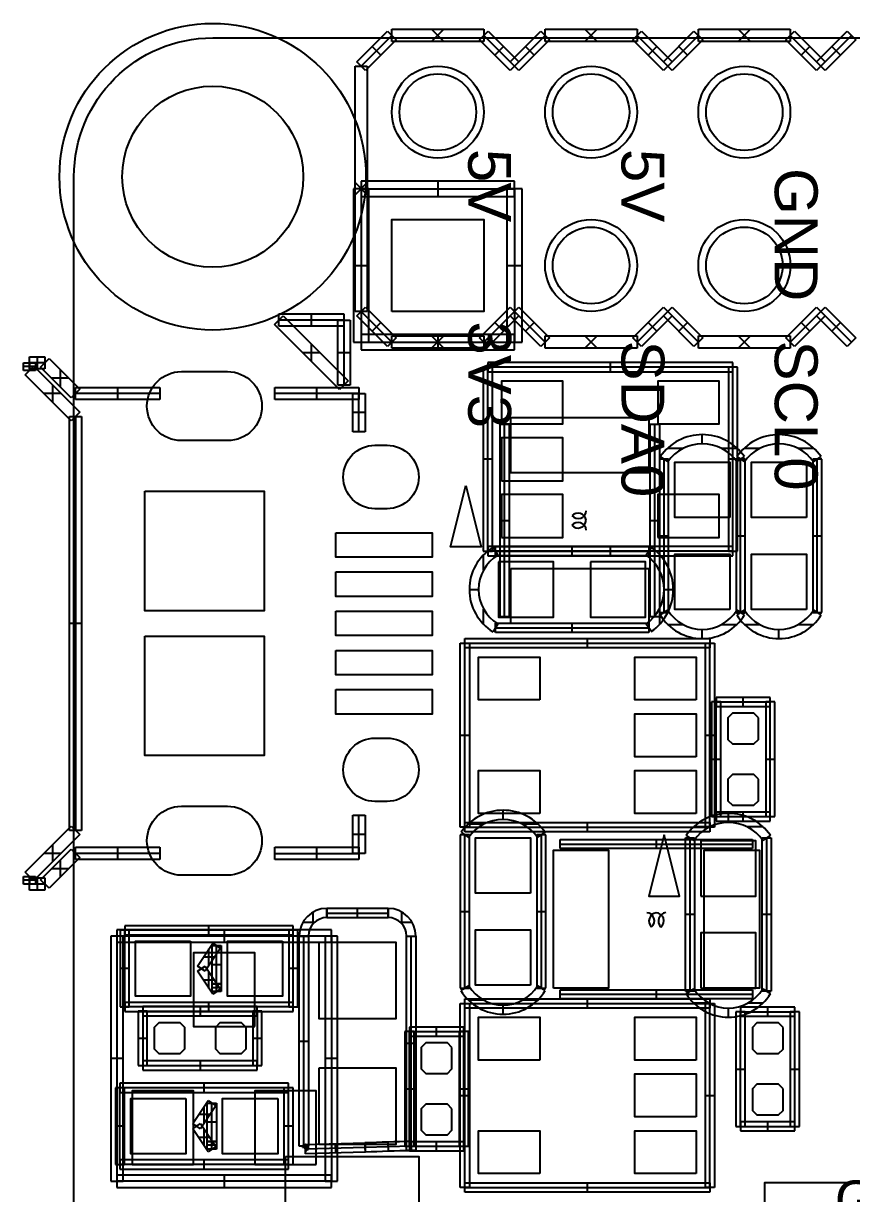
# Model space of a CAD drawing. Header units: millimetres. Extents: x -2.4 to 42.3, y -2.6 to 40.2.
# Drawn here: x -0.84 to 12.89, y 20.85 to 40.24 of the extents above; entities that cross this region are included whole.
import ezdxf

# ---------------------------------------------------------------- set-up
doc = ezdxf.new("R2010")
doc.units = ezdxf.units.MM
doc.header["$MEASUREMENT"] = 0
for name, color, linetype in [('BOT', 3, 'Continuous'), ('SILK-BOT', 6, 'Continuous'), ('SILK-TOP', 7, 'Continuous'), ('TOP', 255, 'Continuous')]:
    doc.layers.add(name, color=color, linetype=linetype)

msp = doc.modelspace()

# ---------------------------------------------------------------- linework, layer by layer
at = {"layer": 'BOT'}
for points in [[(5.268, 35.468), (5.268, 36.992), (6.792, 36.992), (6.792, 35.468), (5.268, 35.468)], [(7.087, 33.604), (8.103, 33.604), (8.103, 34.315), (7.087, 34.315), (7.087, 33.604)], [(9.677, 33.604), (10.693, 33.604), (10.693, 34.315), (9.677, 34.315), (9.677, 33.604)], [(7.087, 32.664), (8.103, 32.664), (8.103, 33.376), (7.087, 33.376), (7.087, 32.664)], [(7.087, 31.725), (8.103, 31.725), (8.103, 32.436), (7.087, 32.436), (7.087, 31.725)], [(9.677, 31.725), (10.693, 31.725), (10.693, 32.436), (9.677, 32.436), (9.677, 31.725)], [(7.036, 31.318), (7.036, 30.404), (7.95, 30.404), (7.95, 31.318), (7.036, 31.318)], [(8.56, 31.318), (8.56, 30.404), (9.474, 30.404), (9.474, 31.318), (8.56, 31.318)], [(10.389, 25.781), (11.303, 25.781), (11.303, 26.695), (10.389, 26.695), (10.389, 25.781)], [(10.389, 24.257), (11.303, 24.257), (11.303, 25.171), (10.389, 25.171), (10.389, 24.257)], [(2.997, 23.622), (2.997, 24.841), (1.981, 24.841), (1.981, 23.622), (2.997, 23.622)], [(1.981, 21.336), (1.981, 22.555), (0.965, 22.555), (0.965, 21.336), (1.981, 21.336)], [(4.013, 21.336), (4.013, 22.555), (2.997, 22.555), (2.997, 21.336), (4.013, 21.336)]]:
    msp.add_lwpolyline(points, dxfattribs=at)
for points in [[(2.544, 33.328), (1.782, 33.328, -1), (1.782, 34.471), (2.544, 34.471, -1), (2.544, 33.328)], [(5.189, 32.2), (4.989, 32.2, -1), (4.989, 33.25), (5.189, 33.25, -1), (5.189, 32.2)], [(5.189, 27.35), (4.989, 27.35, -1), (4.989, 28.4), (5.189, 28.4, -1), (5.189, 27.35)], [(2.544, 26.128), (1.782, 26.128, -1), (1.782, 27.271), (2.544, 27.271, -1), (2.544, 26.128)]]:
    msp.add_lwpolyline(points, format="xyb", dxfattribs=at)
for centre, radius in [((2.3, 37.7), 2.54), ((6.03, 38.77), 0.762), ((8.57, 38.77), 0.762), ((11.11, 38.77), 0.762), ((2.3, 37.7), 1.5), ((8.57, 36.23), 0.762), ((11.11, 36.23), 0.762)]:
    msp.add_circle(centre, radius, dxfattribs=at)
at = {"layer": 'SILK-BOT'}
for p, q in [((6.782, 34.544), (6.782, 31.496)), ((6.934, 34.544), (6.782, 34.544)), ((10.922, 34.62), (6.858, 34.62)), ((6.858, 34.62), (6.858, 34.468)), ((10.922, 34.544), (6.858, 34.544)), ((6.858, 31.496), (6.858, 34.544)), ((6.934, 31.496), (6.934, 34.544)), ((8.89, 34.468), (8.89, 34.62)), ((10.846, 34.544), (10.846, 31.496)), ((10.998, 34.544), (10.846, 34.544)), ((10.922, 34.468), (10.922, 34.62)), ((10.922, 31.496), (10.922, 34.544)), ((10.998, 31.496), (10.998, 34.544)), ((6.858, 34.468), (10.922, 34.468)), ((6.934, 33.02), (6.782, 33.02)), ((10.998, 33.02), (10.846, 33.02)), ((6.782, 31.496), (6.934, 31.496)), ((6.789, 31.184), (6.789, 31.437)), ((6.858, 31.572), (6.858, 31.42)), ((10.922, 31.572), (6.858, 31.572)), ((10.922, 31.496), (6.858, 31.496)), ((6.858, 31.42), (10.922, 31.42)), ((6.945, 31.561), (7.025, 31.431)), ((6.985, 31.572), (9.525, 31.572)), ((6.985, 31.42), (6.985, 31.572)), ((6.985, 31.496), (9.525, 31.496)), ((9.525, 31.42), (6.985, 31.42)), ((8.255, 31.42), (8.255, 31.572)), ((8.89, 31.42), (8.89, 31.572)), ((9.481, 31.434), (9.569, 31.558)), ((9.525, 31.572), (9.525, 31.42)), ((9.707, 31.172), (9.707, 31.438)), ((10.846, 31.496), (10.998, 31.496)), ((10.922, 31.42), (10.922, 31.572)), ((6.553, 30.861), (6.706, 30.861)), ((9.78, 30.861), (9.932, 30.861)), ((6.789, 30.285), (6.789, 30.538)), ((9.707, 30.284), (9.707, 30.55)), ((7.025, 30.291), (6.945, 30.161)), ((6.985, 30.302), (9.525, 30.302)), ((6.985, 30.15), (6.985, 30.302)), ((8.255, 30.15), (8.255, 30.302)), ((9.569, 30.164), (9.481, 30.288)), ((9.525, 30.302), (9.525, 30.15)), ((6.985, 30.226), (9.525, 30.226)), ((9.525, 30.15), (6.985, 30.15)), ((10.846, 27.001), (10.846, 27.153)), ((10.273, 26.703), (10.148, 26.79)), ((10.535, 26.928), (10.269, 26.928)), ((11.423, 26.928), (11.157, 26.928)), ((11.543, 26.79), (11.418, 26.703)), ((10.135, 24.206), (10.135, 26.746)), ((10.135, 26.746), (10.287, 26.746)), ((10.211, 24.206), (10.211, 26.746)), ((10.287, 26.746), (10.287, 24.206)), ((11.405, 26.746), (11.557, 26.746)), ((11.405, 24.206), (11.405, 26.746)), ((11.481, 24.206), (11.481, 26.746)), ((11.557, 26.746), (11.557, 24.206)), ((10.287, 25.476), (10.135, 25.476)), ((11.557, 25.476), (11.405, 25.476)), ((4.267, 25.222), (0.711, 25.222)), ((0.711, 25.222), (0.711, 25.019)), ((2.489, 25.222), (2.489, 25.019)), ((4.267, 25.019), (4.267, 25.222)), ((0.61, 25.121), (0.61, 21.057)), ((0.813, 25.121), (0.61, 25.121)), ((4.267, 25.121), (0.711, 25.121)), ((0.711, 25.121), (0.711, 21.057)), ((0.711, 25.019), (4.267, 25.019)), ((0.813, 21.057), (0.813, 25.121)), ((4.166, 25.121), (4.166, 21.057)), ((4.369, 25.121), (4.166, 25.121)), ((4.267, 25.121), (4.267, 21.057)), ((4.369, 21.057), (4.369, 25.121)), ((10.146, 24.166), (10.276, 24.246)), ((11.416, 24.246), (11.546, 24.166)), ((10.287, 24.206), (10.135, 24.206)), ((11.557, 24.206), (11.405, 24.206)), ((10.522, 24.01), (10.27, 24.01)), ((10.846, 23.775), (10.846, 23.927)), ((11.422, 24.01), (11.169, 24.01)), ((0.813, 23.089), (0.61, 23.089)), ((4.369, 23.089), (4.166, 23.089)), ((0.711, 21.158), (0.711, 20.955)), ((4.267, 21.158), (0.711, 21.158)), ((2.489, 21.158), (2.489, 20.955)), ((4.267, 20.955), (4.267, 21.158)), ((0.61, 21.057), (0.813, 21.057)), ((4.267, 21.057), (0.711, 21.057)), ((0.711, 20.955), (4.267, 20.955)), ((4.166, 21.057), (4.369, 21.057))]:
    msp.add_line(p, q, dxfattribs=at)
for points in [[(6.496, 32.582), (6.75, 31.566), (6.242, 31.566), (6.496, 32.582)], [(11.448, 20.538), (11.448, 21.038), (13.248, 21.038), (13.248, 19.738), (12.648, 19.738), (12.648, 20.538), (11.448, 20.538)]]:
    msp.add_lwpolyline(points, dxfattribs=at)
for centre, radius, start, end in [((7.374, 30.861), 0.821, 121.5169, 238.4831), ((7.374, 30.861), 0.669, 121.5169, 238.4831), ((9.081, 30.861), 0.699, 304.9764, 55.0236), ((9.081, 30.861), 0.851, 304.9764, 55.0236), ((10.846, 26.302), 0.851, 34.9764, 145.0236), ((10.846, 26.302), 0.699, 34.9764, 145.0236), ((10.846, 24.596), 0.669, 211.5169, 328.4831), ((10.846, 24.596), 0.821, 211.5169, 328.4831)]:
    msp.add_arc(centre, radius, start, end, dxfattribs=at)
at = {"layer": 'SILK-TOP'}
for p, q in [((5.268, 40.142), (6.792, 40.142)), ((5.268, 39.938), (5.268, 40.142)), ((6.132, 40.142), (5.928, 39.938)), ((6.132, 39.938), (5.928, 40.142)), ((6.792, 40.142), (6.792, 39.938)), ((7.808, 40.142), (9.332, 40.142)), ((7.808, 39.938), (7.808, 40.142)), ((8.672, 40.142), (8.468, 39.938)), ((8.672, 39.938), (8.468, 40.142)), ((9.332, 40.142), (9.332, 39.938)), ((10.348, 40.142), (11.872, 40.142)), ((10.348, 39.938), (10.348, 40.142)), ((11.212, 40.142), (11.008, 39.938)), ((11.212, 39.938), (11.008, 40.142)), ((11.872, 40.142), (11.872, 39.938)), ((4.688, 39.604), (5.196, 40.112)), ((4.688, 39.604), (5.196, 40.112)), ((5.268, 40.04), (4.76, 39.532)), ((5.268, 40.04), (4.76, 39.532)), ((5.34, 39.968), (4.832, 39.46)), ((5.34, 39.968), (4.832, 39.46)), ((5.196, 40.112), (5.34, 39.968)), ((5.196, 40.112), (5.34, 39.968)), ((6.792, 39.938), (5.268, 39.938)), ((6.72, 39.968), (6.864, 40.112)), ((7.228, 39.46), (6.72, 39.968)), ((7.3, 39.532), (6.792, 40.04)), ((6.864, 40.112), (7.372, 39.604)), ((7.228, 39.604), (7.736, 40.112)), ((7.808, 40.04), (7.3, 39.532)), ((7.88, 39.968), (7.372, 39.46)), ((7.736, 40.112), (7.88, 39.968)), ((9.332, 39.938), (7.808, 39.938)), ((9.26, 39.968), (9.404, 40.112)), ((9.768, 39.46), (9.26, 39.968)), ((9.84, 39.532), (9.332, 40.04)), ((9.404, 40.112), (9.912, 39.604)), ((9.768, 39.604), (10.276, 40.112)), ((10.348, 40.04), (9.84, 39.532)), ((10.42, 39.968), (9.912, 39.46)), ((10.276, 40.112), (10.42, 39.968)), ((11.872, 39.938), (10.348, 39.938)), ((11.8, 39.968), (11.944, 40.112)), ((12.308, 39.46), (11.8, 39.968)), ((12.38, 39.532), (11.872, 40.04)), ((11.944, 40.112), (12.452, 39.604)), ((12.308, 39.604), (12.816, 40.112)), ((12.888, 40.04), (12.38, 39.532)), ((12.96, 39.968), (12.452, 39.46)), ((12.816, 40.112), (12.96, 39.968)), ((4.942, 39.858), (5.086, 39.714)), ((5.086, 39.714), (4.942, 39.858)), ((7.118, 39.858), (6.974, 39.714)), ((7.626, 39.714), (7.482, 39.858)), ((9.658, 39.858), (9.514, 39.714)), ((10.166, 39.714), (10.022, 39.858)), ((12.198, 39.858), (12.054, 39.714)), ((12.706, 39.714), (12.562, 39.858)), ((4.832, 39.46), (4.688, 39.604)), ((4.832, 39.46), (4.688, 39.604)), ((7.372, 39.46), (7.228, 39.604)), ((7.372, 39.604), (7.228, 39.46)), ((9.912, 39.46), (9.768, 39.604)), ((9.912, 39.604), (9.768, 39.46)), ((12.452, 39.46), (12.308, 39.604)), ((12.452, 39.604), (12.308, 39.46)), ((4.658, 35.468), (4.658, 39.532)), ((4.658, 39.532), (4.862, 39.532)), ((4.862, 39.532), (4.862, 35.468)), ((7.3, 37.627), (4.76, 37.627)), ((4.76, 37.627), (4.76, 37.373)), ((6.03, 37.627), (6.03, 37.373)), ((7.3, 37.373), (7.3, 37.627)), ((4.633, 37.5), (4.633, 34.96)), ((4.887, 37.5), (4.633, 37.5)), ((4.658, 37.602), (4.862, 37.398)), ((4.862, 37.602), (4.658, 37.398)), ((4.76, 37.5), (4.76, 34.96)), ((4.76, 37.5), (7.3, 37.5)), ((4.887, 34.96), (4.887, 37.5)), ((7.173, 37.5), (7.173, 34.96)), ((7.427, 37.5), (7.173, 37.5)), ((7.3, 37.5), (7.3, 34.96)), ((7.427, 34.96), (7.427, 37.5)), ((4.76, 37.373), (7.3, 37.373)), ((4.633, 36.23), (4.887, 36.23)), ((7.173, 36.23), (7.427, 36.23)), ((4.688, 35.396), (4.832, 35.54)), ((4.688, 35.396), (4.832, 35.54)), ((4.832, 35.54), (5.34, 35.032)), ((4.832, 35.54), (5.34, 35.032)), ((6.72, 35.032), (7.228, 35.54)), ((7.228, 35.54), (7.372, 35.396)), ((7.228, 35.396), (7.372, 35.54)), ((7.372, 35.54), (7.88, 35.032)), ((9.26, 35.032), (9.768, 35.54)), ((9.768, 35.54), (9.912, 35.396)), ((9.768, 35.396), (9.912, 35.54)), ((9.912, 35.54), (10.42, 35.032)), ((11.8, 35.032), (12.308, 35.54)), ((12.308, 35.54), (12.452, 35.396)), ((12.308, 35.396), (12.452, 35.54)), ((12.452, 35.54), (12.96, 35.032)), ((3.324, 35.252), (3.467, 35.396)), ((3.395, 35.426), (4.473, 35.426)), ((3.395, 35.222), (3.395, 35.426)), ((4.473, 35.324), (3.395, 35.324)), ((3.467, 35.396), (4.545, 34.318)), ((3.934, 35.426), (3.934, 35.222)), ((4.372, 35.324), (4.575, 35.324)), ((4.372, 34.246), (4.372, 35.324)), ((4.473, 35.426), (4.473, 35.222)), ((4.473, 35.324), (4.473, 34.246)), ((4.575, 35.324), (4.575, 34.246)), ((4.862, 35.468), (4.658, 35.468)), ((5.196, 34.888), (4.688, 35.396)), ((5.196, 34.888), (4.688, 35.396)), ((4.76, 35.468), (5.268, 34.96)), ((4.76, 35.468), (5.268, 34.96)), ((5.086, 35.286), (4.942, 35.142)), ((4.942, 35.142), (5.086, 35.286)), ((6.792, 34.96), (7.3, 35.468)), ((7.372, 35.396), (6.864, 34.888)), ((6.974, 35.286), (7.118, 35.142)), ((7.736, 34.888), (7.228, 35.396)), ((7.3, 35.468), (7.808, 34.96)), ((7.482, 35.142), (7.626, 35.286)), ((9.332, 34.96), (9.84, 35.468)), ((9.912, 35.396), (9.404, 34.888)), ((9.514, 35.286), (9.658, 35.142)), ((10.276, 34.888), (9.768, 35.396)), ((9.84, 35.468), (10.348, 34.96)), ((10.022, 35.142), (10.166, 35.286)), ((11.872, 34.96), (12.38, 35.468)), ((12.452, 35.396), (11.944, 34.888)), ((12.054, 35.286), (12.198, 35.142)), ((12.816, 34.888), (12.308, 35.396)), ((12.38, 35.468), (12.888, 34.96)), ((12.562, 35.142), (12.706, 35.286)), ((4.401, 34.174), (3.324, 35.252)), ((4.473, 35.222), (3.395, 35.222)), ((3.934, 34.929), (3.934, 34.641)), ((4.633, 34.96), (4.887, 34.96)), ((4.76, 35.087), (4.76, 34.833)), ((7.3, 35.087), (4.76, 35.087)), ((4.76, 34.96), (7.3, 34.96)), ((5.34, 35.032), (5.196, 34.888)), ((5.34, 35.032), (5.196, 34.888)), ((5.268, 35.062), (6.792, 35.062)), ((5.268, 34.858), (5.268, 35.062)), ((5.928, 34.858), (6.132, 35.062)), ((5.928, 35.062), (6.132, 34.858)), ((6.03, 35.087), (6.03, 34.833)), ((6.864, 34.888), (6.72, 35.032)), ((6.792, 35.062), (6.792, 34.858)), ((7.173, 34.96), (7.427, 34.96)), ((7.3, 34.833), (7.3, 35.087)), ((7.88, 35.032), (7.736, 34.888)), ((7.808, 35.062), (9.332, 35.062)), ((7.808, 34.858), (7.808, 35.062)), ((8.468, 34.858), (8.672, 35.062)), ((8.468, 35.062), (8.672, 34.858)), ((9.404, 34.888), (9.26, 35.032)), ((9.332, 35.062), (9.332, 34.858)), ((10.42, 35.032), (10.276, 34.888)), ((10.348, 35.062), (11.872, 35.062)), ((10.348, 34.858), (10.348, 35.062)), ((11.008, 34.858), (11.212, 35.062)), ((11.008, 35.062), (11.212, 34.858)), ((11.944, 34.888), (11.8, 35.032)), ((11.872, 35.062), (11.872, 34.858)), ((12.96, 35.032), (12.816, 34.888)), ((-0.738, 34.718), (-0.484, 34.718)), ((-0.738, 34.518), (-0.738, 34.718)), ((-0.611, 34.718), (-0.611, 34.518)), ((-0.484, 34.718), (-0.484, 34.518)), ((4.078, 34.785), (3.791, 34.785)), ((4.575, 34.785), (4.372, 34.785)), ((4.76, 34.833), (7.3, 34.833)), ((6.792, 34.858), (5.268, 34.858)), ((9.332, 34.858), (7.808, 34.858)), ((11.872, 34.858), (10.348, 34.858)), ((-0.838, 34.491), (-0.838, 34.618)), ((-0.838, 34.618), (-0.638, 34.618)), ((-0.638, 34.554), (-0.838, 34.554)), ((-0.809, 34.42), (-0.667, 34.562)), ((-0.738, 34.618), (-0.738, 34.491)), ((-0.484, 34.618), (-0.738, 34.618)), ((-0.484, 34.518), (-0.738, 34.518)), ((-0.667, 34.562), (0.095, 33.8)), ((-0.638, 34.618), (-0.638, 34.491)), ((-0.555, 34.547), (-0.413, 34.689)), ((-0.047, 34.039), (-0.555, 34.547)), ((-0.413, 34.689), (0.095, 34.181)), ((-0.638, 34.491), (-0.838, 34.491)), ((-0.047, 33.658), (-0.809, 34.42)), ((-0.089, 34.364), (-0.371, 34.364)), ((-0.23, 34.505), (-0.23, 34.223)), ((4.545, 34.318), (4.401, 34.174)), ((-0.357, 34.251), (-0.357, 33.969)), ((0.095, 34.181), (-0.047, 34.039)), ((0.024, 34.21), (1.421, 34.21)), ((0.024, 34.01), (0.024, 34.21)), ((0.723, 34.21), (0.723, 34.01)), ((1.421, 34.21), (1.421, 34.01)), ((3.327, 34.21), (4.724, 34.21)), ((3.327, 34.01), (3.327, 34.21)), ((4.025, 34.01), (4.025, 34.21)), ((4.575, 34.246), (4.372, 34.246)), ((4.724, 34.21), (4.724, 34.01)), ((-0.216, 34.11), (-0.498, 34.11)), ((1.421, 34.11), (0.024, 34.11)), ((1.421, 34.01), (0.024, 34.01)), ((4.724, 34.11), (3.327, 34.11)), ((4.724, 34.01), (3.327, 34.01)), ((4.624, 34.11), (4.824, 34.11)), ((4.624, 33.475), (4.624, 34.11)), ((4.724, 33.475), (4.724, 34.11)), ((4.824, 34.11), (4.824, 33.475)), ((0.095, 33.8), (-0.047, 33.658)), ((4.824, 33.792), (4.624, 33.792)), ((-0.076, 26.871), (-0.076, 33.729)), ((-0.076, 33.729), (0.124, 33.729)), ((0.024, 33.729), (0.024, 26.871)), ((0.124, 33.729), (0.124, 26.871)), ((7.062, 30.408), (7.062, 33.6)), ((7.062, 33.6), (7.212, 33.6)), ((7.137, 30.408), (7.137, 33.6)), ((7.212, 33.6), (7.212, 30.408)), ((9.552, 33.6), (9.702, 33.6)), ((9.552, 30.408), (9.552, 33.6)), ((9.627, 30.408), (9.627, 33.6)), ((9.702, 33.6), (9.702, 30.408)), ((4.824, 33.475), (4.624, 33.475)), ((10.414, 33.275), (10.414, 33.427)), ((11.684, 33.275), (11.684, 33.427)), ((9.837, 33.202), (10.103, 33.202)), ((10.725, 33.202), (10.991, 33.202)), ((11.107, 33.202), (11.373, 33.202)), ((11.995, 33.202), (12.261, 33.202)), ((9.703, 33.02), (9.703, 30.48)), ((9.855, 33.02), (9.703, 33.02)), ((9.717, 33.064), (9.841, 32.976)), ((9.779, 30.48), (9.779, 33.02)), ((9.855, 30.48), (9.855, 33.02)), ((10.973, 33.02), (10.973, 30.48)), ((11.125, 33.02), (10.973, 33.02)), ((10.973, 33.02), (10.973, 30.48)), ((11.125, 33.02), (10.973, 33.02)), ((10.987, 32.976), (11.111, 33.064)), ((10.987, 33.064), (11.111, 32.976)), ((11.049, 30.48), (11.049, 33.02)), ((11.049, 30.48), (11.049, 33.02)), ((11.125, 30.48), (11.125, 33.02)), ((11.125, 30.48), (11.125, 33.02)), ((12.243, 33.02), (12.243, 30.48)), ((12.395, 33.02), (12.243, 33.02)), ((12.257, 32.976), (12.381, 33.064)), ((12.319, 30.48), (12.319, 33.02)), ((12.395, 30.48), (12.395, 33.02)), ((7.062, 32.004), (7.212, 32.004)), ((9.552, 32.004), (9.702, 32.004)), ((9.703, 31.75), (9.855, 31.75)), ((10.973, 31.75), (11.125, 31.75)), ((10.973, 31.75), (11.125, 31.75)), ((12.243, 31.75), (12.395, 31.75)), ((9.703, 30.48), (9.855, 30.48)), ((9.844, 30.52), (9.714, 30.44)), ((10.973, 30.48), (11.125, 30.48)), ((10.973, 30.48), (11.125, 30.48)), ((11.114, 30.44), (10.984, 30.52)), ((11.114, 30.52), (10.984, 30.44)), ((12.243, 30.48), (12.395, 30.48)), ((12.384, 30.44), (12.254, 30.52)), ((0.124, 30.3), (-0.076, 30.3)), ((7.212, 30.408), (7.062, 30.408)), ((9.702, 30.408), (9.552, 30.408)), ((9.838, 30.284), (10.091, 30.284)), ((10.737, 30.284), (10.99, 30.284)), ((11.108, 30.284), (11.361, 30.284)), ((12.007, 30.284), (12.26, 30.284)), ((10.414, 30.048), (10.414, 30.201)), ((11.684, 30.048), (11.684, 30.201)), ((6.401, 26.924), (6.401, 29.972)), ((6.401, 29.972), (6.553, 29.972)), ((6.477, 30.048), (10.541, 30.048)), ((6.477, 29.896), (6.477, 30.048)), ((6.477, 26.924), (6.477, 29.972)), ((6.477, 29.972), (10.541, 29.972)), ((10.541, 29.896), (6.477, 29.896)), ((6.553, 29.972), (6.553, 26.924)), ((8.509, 29.896), (8.509, 30.048)), ((10.465, 29.972), (10.617, 29.972)), ((10.465, 26.924), (10.465, 29.972)), ((10.541, 30.048), (10.541, 29.896)), ((10.541, 26.924), (10.541, 29.972)), ((10.617, 29.972), (10.617, 26.924)), ((10.565, 28.998), (10.565, 27.098)), ((10.718, 28.998), (10.565, 28.998)), ((11.541, 29.074), (10.641, 29.074)), ((10.641, 29.074), (10.641, 28.922)), ((10.641, 28.998), (11.541, 28.998)), ((10.641, 27.098), (10.641, 28.998)), ((10.641, 28.922), (11.541, 28.922)), ((10.718, 27.098), (10.718, 28.998)), ((11.091, 28.922), (11.091, 29.074)), ((11.465, 28.998), (11.465, 27.098)), ((11.618, 28.998), (11.465, 28.998)), ((11.541, 28.922), (11.541, 29.074)), ((11.541, 27.098), (11.541, 28.998)), ((11.618, 27.098), (11.618, 28.998)), ((6.401, 28.448), (6.553, 28.448)), ((10.465, 28.448), (10.617, 28.448)), ((10.565, 28.048), (10.718, 28.048)), ((11.465, 28.048), (11.618, 28.048)), ((7.112, 27.052), (7.112, 27.204)), ((10.641, 27.174), (10.641, 27.022)), ((11.541, 27.174), (10.641, 27.174)), ((11.091, 27.022), (11.091, 27.174)), ((11.541, 27.022), (11.541, 27.174)), ((4.624, 27.125), (4.824, 27.125)), ((4.624, 26.49), (4.624, 27.125)), ((4.724, 26.49), (4.724, 27.125)), ((4.824, 27.125), (4.824, 26.49)), ((6.477, 27), (10.541, 27)), ((6.477, 26.848), (6.477, 27)), ((6.535, 26.979), (6.801, 26.979)), ((7.423, 26.979), (7.689, 26.979)), ((8.509, 26.848), (8.509, 27)), ((10.541, 27), (10.541, 26.848)), ((10.565, 27.098), (10.718, 27.098)), ((10.641, 27.098), (11.541, 27.098)), ((10.641, 27.022), (11.541, 27.022)), ((11.465, 27.098), (11.618, 27.098)), ((-0.809, 26.18), (-0.047, 26.942)), ((0.095, 26.8), (-0.667, 26.038)), ((0.124, 26.871), (-0.076, 26.871)), ((-0.047, 26.942), (0.095, 26.8)), ((4.624, 26.807), (4.824, 26.807)), ((6.553, 26.924), (6.401, 26.924)), ((6.401, 26.797), (6.401, 24.257)), ((6.553, 26.797), (6.401, 26.797)), ((6.415, 26.841), (6.539, 26.753)), ((6.477, 26.924), (10.541, 26.924)), ((10.541, 26.848), (6.477, 26.848)), ((6.477, 24.257), (6.477, 26.797)), ((6.553, 24.257), (6.553, 26.797)), ((7.671, 26.797), (7.671, 24.257)), ((7.823, 26.797), (7.671, 26.797)), ((7.685, 26.753), (7.809, 26.841)), ((7.747, 24.257), (7.747, 26.797)), ((7.823, 24.257), (7.823, 26.797)), ((10.617, 26.924), (10.465, 26.924)), ((-0.555, 26.053), (-0.047, 26.561)), ((-0.357, 26.631), (-0.357, 26.349)), ((-0.047, 26.561), (0.095, 26.419)), ((0.024, 26.59), (1.421, 26.59)), ((0.024, 26.39), (0.024, 26.59)), ((0.723, 26.59), (0.723, 26.39)), ((1.421, 26.59), (1.421, 26.39)), ((3.327, 26.59), (4.724, 26.59)), ((3.327, 26.39), (3.327, 26.59)), ((4.025, 26.39), (4.025, 26.59)), ((4.724, 26.59), (4.724, 26.39)), ((8.056, 26.72), (11.248, 26.72)), ((8.056, 26.57), (8.056, 26.72)), ((8.056, 26.645), (11.248, 26.645)), ((11.248, 26.57), (8.056, 26.57)), ((9.652, 26.57), (9.652, 26.72)), ((11.248, 26.72), (11.248, 26.57)), ((-0.216, 26.49), (-0.498, 26.49)), ((0.095, 26.419), (-0.413, 25.911)), ((-0.23, 26.377), (-0.23, 26.095)), ((1.421, 26.49), (0.024, 26.49)), ((1.421, 26.39), (0.024, 26.39)), ((3.327, 26.49), (4.724, 26.49)), ((4.724, 26.39), (3.327, 26.39)), ((4.824, 26.49), (4.624, 26.49)), ((-0.667, 26.038), (-0.809, 26.18)), ((-0.089, 26.236), (-0.371, 26.236)), ((-0.838, 25.982), (-0.838, 26.109)), ((-0.838, 26.109), (-0.638, 26.109)), ((-0.638, 26.045), (-0.838, 26.045)), ((-0.638, 25.982), (-0.838, 25.982)), ((-0.738, 26.109), (-0.738, 25.982)), ((-0.738, 26.082), (-0.484, 26.082)), ((-0.738, 25.882), (-0.738, 26.082)), ((-0.484, 25.982), (-0.738, 25.982)), ((-0.638, 26.109), (-0.638, 25.982)), ((-0.611, 26.082), (-0.611, 25.882)), ((-0.413, 25.911), (-0.555, 26.053)), ((-0.484, 26.082), (-0.484, 25.882)), ((-0.484, 25.882), (-0.738, 25.882)), ((3.962, 25.322), (3.962, 25.517)), ((5.207, 25.578), (4.191, 25.578)), ((4.191, 25.578), (4.191, 25.425)), ((4.191, 25.425), (4.191, 25.578)), ((4.191, 25.502), (5.207, 25.502)), ((4.191, 25.425), (5.207, 25.425)), ((4.699, 25.425), (4.699, 25.578)), ((5.207, 25.578), (5.207, 25.425)), ((5.207, 25.425), (5.207, 25.578)), ((5.436, 25.322), (5.436, 25.517)), ((6.401, 25.527), (6.553, 25.527)), ((7.671, 25.527), (7.823, 25.527)), ((0.765, 25.216), (0.765, 23.946)), ((0.917, 25.216), (0.765, 25.216)), ((3.635, 25.292), (0.841, 25.292)), ((0.841, 25.292), (0.841, 25.14)), ((3.635, 25.216), (0.841, 25.216)), ((0.841, 23.946), (0.841, 25.216)), ((0.917, 23.946), (0.917, 25.216)), ((2.238, 25.14), (2.238, 25.292)), ((3.559, 25.216), (3.559, 23.946)), ((3.711, 25.216), (3.559, 25.216)), ((3.635, 25.14), (3.635, 25.292)), ((3.635, 23.946), (3.635, 25.216)), ((3.711, 23.946), (3.711, 25.216)), ((3.795, 25.349), (3.989, 25.349)), ((5.409, 25.349), (5.603, 25.349)), ((0.841, 25.14), (3.635, 25.14)), ((3.734, 25.121), (3.886, 25.121)), ((3.734, 21.641), (3.734, 25.121)), ((3.734, 25.121), (3.886, 25.121)), ((3.81, 21.641), (3.81, 25.121)), ((3.886, 25.121), (3.886, 21.641)), ((5.512, 25.121), (5.664, 25.121)), ((5.512, 25.121), (5.664, 25.121)), ((5.512, 21.565), (5.512, 25.121)), ((5.588, 21.565), (5.588, 25.121)), ((5.664, 25.121), (5.664, 21.565)), ((2.048, 24.623), (2.302, 25.004)), ((2.428, 24.92), (2.174, 24.539)), ((2.238, 24.634), (2.238, 24.909)), ((2.289, 24.962), (2.441, 24.962)), ((2.289, 24.327), (2.289, 24.962)), ((2.302, 25.004), (2.428, 24.92)), ((2.365, 24.327), (2.365, 24.962)), ((2.441, 24.962), (2.441, 24.327)), ((2.048, 24.539), (2.174, 24.623)), ((2.174, 24.539), (2.048, 24.623)), ((2.33, 24.772), (2.146, 24.772)), ((2.174, 24.623), (2.428, 24.242)), ((2.441, 24.645), (2.289, 24.645)), ((0.917, 24.581), (0.765, 24.581)), ((2.302, 24.158), (2.048, 24.539)), ((2.238, 24.253), (2.238, 24.528)), ((3.711, 24.581), (3.559, 24.581)), ((2.33, 24.391), (2.146, 24.391)), ((2.289, 24.327), (2.441, 24.327)), ((2.289, 24.2), (2.289, 24.327)), ((2.441, 24.327), (2.289, 24.327)), ((2.441, 24.264), (2.289, 24.264)), ((2.428, 24.242), (2.302, 24.158)), ((2.365, 24.2), (2.365, 24.327)), ((2.441, 24.327), (2.441, 24.2)), ((6.401, 24.257), (6.553, 24.257)), ((6.542, 24.297), (6.412, 24.217)), ((7.671, 24.257), (7.823, 24.257)), ((7.812, 24.217), (7.682, 24.297)), ((2.441, 24.2), (2.289, 24.2)), ((6.477, 24.079), (10.541, 24.079)), ((6.477, 23.927), (6.477, 24.079)), ((6.536, 24.061), (6.789, 24.061)), ((7.435, 24.061), (7.688, 24.061)), ((8.056, 24.23), (11.248, 24.23)), ((8.056, 24.08), (8.056, 24.23)), ((8.056, 24.155), (11.248, 24.155)), ((11.248, 24.08), (8.056, 24.08)), ((8.509, 23.927), (8.509, 24.079)), ((9.652, 24.08), (9.652, 24.23)), ((10.541, 24.079), (10.541, 23.927)), ((11.248, 24.23), (11.248, 24.08)), ((0.765, 23.946), (0.917, 23.946)), ((0.841, 24.022), (0.841, 23.87)), ((3.635, 24.022), (0.841, 24.022)), ((3.635, 23.946), (0.841, 23.946)), ((0.841, 23.87), (3.635, 23.87)), ((1.063, 23.877), (1.063, 22.977)), ((1.215, 23.877), (1.063, 23.877)), ((3.039, 23.953), (1.139, 23.953)), ((1.139, 23.953), (1.139, 23.801)), ((1.139, 23.877), (1.139, 22.977)), ((1.139, 23.877), (3.039, 23.877)), ((1.215, 22.977), (1.215, 23.877)), ((2.089, 23.953), (2.089, 23.801)), ((2.238, 23.87), (2.238, 24.022)), ((2.963, 23.877), (2.963, 22.977)), ((3.115, 23.877), (2.963, 23.877)), ((3.039, 23.801), (3.039, 23.953)), ((3.039, 23.877), (3.039, 22.977)), ((3.115, 22.977), (3.115, 23.877)), ((3.559, 23.946), (3.711, 23.946)), ((3.635, 23.87), (3.635, 24.022)), ((6.401, 20.955), (6.401, 24.003)), ((6.401, 24.003), (6.553, 24.003)), ((6.477, 20.955), (6.477, 24.003)), ((6.477, 24.003), (10.541, 24.003)), ((10.541, 23.927), (6.477, 23.927)), ((6.553, 24.003), (6.553, 20.955)), ((7.112, 23.825), (7.112, 23.978)), ((10.465, 24.003), (10.617, 24.003)), ((10.465, 20.955), (10.465, 24.003)), ((10.541, 20.955), (10.541, 24.003)), ((10.617, 24.003), (10.617, 20.955)), ((10.972, 23.867), (10.972, 21.967)), ((11.124, 23.867), (10.972, 23.867)), ((11.948, 23.943), (11.048, 23.943)), ((11.048, 23.943), (11.048, 23.791)), ((11.048, 23.867), (11.948, 23.867)), ((11.048, 21.967), (11.048, 23.867)), ((11.124, 21.967), (11.124, 23.867)), ((11.498, 23.791), (11.498, 23.943)), ((11.872, 23.867), (11.872, 21.967)), ((12.024, 23.867), (11.872, 23.867)), ((11.948, 23.791), (11.948, 23.943)), ((11.948, 21.967), (11.948, 23.867)), ((12.024, 21.967), (12.024, 23.867)), ((1.139, 23.801), (3.039, 23.801)), ((11.048, 23.791), (11.948, 23.791)), ((5.485, 23.537), (5.485, 21.637)), ((5.638, 23.537), (5.485, 23.537)), ((6.462, 23.613), (5.561, 23.613)), ((5.561, 23.613), (5.561, 23.461)), ((5.561, 23.537), (6.462, 23.537)), ((5.561, 21.637), (5.561, 23.537)), ((5.561, 23.461), (6.462, 23.461)), ((5.638, 21.637), (5.638, 23.537)), ((6.011, 23.461), (6.011, 23.613)), ((6.385, 23.537), (6.385, 21.637)), ((6.538, 23.537), (6.385, 23.537)), ((6.462, 23.461), (6.462, 23.613)), ((6.462, 21.637), (6.462, 23.537)), ((6.538, 21.637), (6.538, 23.537)), ((1.063, 23.427), (1.215, 23.427)), ((2.963, 23.427), (3.115, 23.427)), ((3.734, 23.381), (3.886, 23.381)), ((5.512, 23.343), (5.664, 23.343)), ((1.063, 22.977), (1.215, 22.977)), ((1.139, 23.053), (1.139, 22.901)), ((3.039, 23.053), (1.139, 23.053)), ((1.139, 22.977), (3.039, 22.977)), ((1.139, 22.901), (3.039, 22.901)), ((2.089, 23.053), (2.089, 22.901)), ((2.963, 22.977), (3.115, 22.977)), ((3.039, 22.901), (3.039, 23.053)), ((10.972, 22.917), (11.124, 22.917)), ((11.872, 22.917), (12.024, 22.917)), ((0.686, 22.606), (0.686, 21.336)), ((0.838, 22.606), (0.686, 22.606)), ((3.556, 22.682), (0.762, 22.682)), ((0.762, 22.682), (0.762, 22.53)), ((3.556, 22.606), (0.762, 22.606)), ((0.762, 21.336), (0.762, 22.606)), ((0.762, 22.53), (3.556, 22.53)), ((0.838, 21.336), (0.838, 22.606)), ((2.159, 22.53), (2.159, 22.682)), ((3.48, 22.606), (3.48, 21.336)), ((3.632, 22.606), (3.48, 22.606)), ((3.556, 22.53), (3.556, 22.682)), ((3.556, 21.336), (3.556, 22.606)), ((3.632, 21.336), (3.632, 22.606)), ((5.485, 22.587), (5.638, 22.587)), ((6.385, 22.587), (6.538, 22.587)), ((1.969, 22.013), (2.223, 22.394)), ((2.349, 22.31), (2.095, 21.929)), ((2.159, 22.024), (2.159, 22.299)), ((2.21, 22.352), (2.362, 22.352)), ((2.21, 21.717), (2.21, 22.352)), ((2.223, 22.394), (2.349, 22.31)), ((2.286, 21.717), (2.286, 22.352)), ((2.362, 22.352), (2.362, 21.717)), ((6.401, 22.479), (6.553, 22.479)), ((10.465, 22.479), (10.617, 22.479)), ((2.251, 22.162), (2.067, 22.162)), ((0.838, 21.971), (0.686, 21.971)), ((1.969, 21.929), (2.095, 22.013)), ((2.095, 21.929), (1.969, 22.013)), ((2.223, 21.548), (1.969, 21.929)), ((2.095, 22.013), (2.349, 21.632)), ((2.159, 21.643), (2.159, 21.918)), ((2.362, 22.035), (2.21, 22.035)), ((3.632, 21.971), (3.48, 21.971)), ((10.972, 21.967), (11.124, 21.967)), ((11.048, 22.043), (11.048, 21.891)), ((11.948, 22.043), (11.048, 22.043)), ((11.048, 21.967), (11.948, 21.967)), ((11.498, 21.891), (11.498, 22.043)), ((11.872, 21.967), (12.024, 21.967)), ((11.948, 21.891), (11.948, 22.043)), ((2.251, 21.78), (2.067, 21.78)), ((2.21, 21.717), (2.362, 21.717)), ((2.21, 21.59), (2.21, 21.717)), ((2.362, 21.717), (2.21, 21.717)), ((2.286, 21.59), (2.286, 21.717)), ((2.362, 21.717), (2.362, 21.59)), ((5.561, 21.713), (5.561, 21.561)), ((6.462, 21.713), (5.561, 21.713)), ((5.586, 21.717), (5.59, 21.565)), ((6.011, 21.561), (6.011, 21.713)), ((6.462, 21.561), (6.462, 21.713)), ((11.048, 21.891), (11.948, 21.891)), ((2.362, 21.654), (2.21, 21.654)), ((2.362, 21.59), (2.21, 21.59)), ((2.349, 21.632), (2.223, 21.548)), ((3.886, 21.641), (3.734, 21.641)), ((3.886, 21.621), (3.785, 21.618)), ((3.835, 21.615), (3.785, 21.615)), ((3.833, 21.666), (4.824, 21.692)), ((3.837, 21.514), (3.833, 21.666)), ((4.826, 21.615), (3.835, 21.59)), ((3.835, 21.565), (3.835, 21.615)), ((4.828, 21.539), (3.837, 21.514)), ((3.839, 21.666), (3.841, 21.565)), ((4.329, 21.679), (4.333, 21.527)), ((4.829, 21.539), (4.823, 21.692)), ((4.824, 21.692), (4.828, 21.539)), ((5.588, 21.638), (4.826, 21.619)), ((5.204, 21.706), (5.208, 21.554)), ((5.485, 21.637), (5.638, 21.637)), ((5.664, 21.565), (5.512, 21.565)), ((5.561, 21.637), (6.462, 21.637)), ((5.561, 21.561), (6.462, 21.561)), ((6.385, 21.637), (6.538, 21.637)), ((0.686, 21.336), (0.838, 21.336)), ((0.762, 21.412), (0.762, 21.26)), ((3.556, 21.412), (0.762, 21.412)), ((3.556, 21.336), (0.762, 21.336)), ((2.159, 21.26), (2.159, 21.412)), ((3.48, 21.336), (3.632, 21.336)), ((3.556, 21.26), (3.556, 21.412)), ((0.762, 21.26), (3.556, 21.26)), ((6.553, 20.955), (6.401, 20.955)), ((6.477, 21.031), (10.541, 21.031)), ((6.477, 20.879), (6.477, 21.031)), ((6.477, 20.955), (10.541, 20.955)), ((8.509, 20.879), (8.509, 21.031)), ((10.617, 20.955), (10.465, 20.955)), ((10.541, 21.031), (10.541, 20.879)), ((10.541, 20.879), (6.477, 20.879))]:
    msp.add_line(p, q, dxfattribs=at)
msp.add_lwpolyline([(9.779, 26.797), (9.525, 25.781), (10.033, 25.781), (9.779, 26.797)], dxfattribs=at)
for centre, radius, start, end in [((10.414, 32.576), 0.851, 34.9764, 145.0236), ((11.684, 32.576), 0.851, 34.9764, 145.0236), ((10.414, 32.576), 0.699, 34.9764, 145.0236), ((11.684, 32.576), 0.699, 34.9764, 145.0236), ((8.354, 32.013), 0.133, 219.7537, 358.3122), ((8.356, 32.168), 0.132, 219.0945, 358.3465), ((8.352, 31.989), 0.137, 8.4951, 135.3876), ((8.353, 31.832), 0.139, 5.8726, 136.6647), ((10.414, 30.869), 0.821, 211.5169, 328.4831), ((10.414, 30.869), 0.669, 211.5169, 328.4831), ((11.684, 30.869), 0.821, 211.5169, 328.4831), ((11.684, 30.869), 0.669, 211.5169, 328.4831), ((7.112, 26.353), 0.851, 34.9764, 145.0236), ((7.112, 26.353), 0.699, 34.9764, 145.0236), ((4.191, 25.121), 0.457, 90.0008, 179.9992), ((4.191, 25.121), 0.305, 90.0008, 179.9992), ((5.207, 25.121), 0.457, 0.0001, 89.9999), ((5.207, 25.121), 0.305, 0.0001, 89.9999), ((9.488, 25.374), 0.132, 309.1008, 88.3439), ((9.667, 25.37), 0.137, 98.5008, 225.3782), ((9.643, 25.372), 0.133, 309.7509, 88.315), ((9.824, 25.371), 0.139, 95.8637, 226.663), ((7.112, 24.646), 0.669, 211.5169, 328.4831), ((7.112, 24.646), 0.821, 211.5169, 328.4831), ((6.675, -22.417), 44.148, 91.4135, 92.4048), ((3.835, 21.615), 0.0508, 270, 180), ((6.675, -22.417), 43.995, 91.4135, 92.4048)]:
    msp.add_arc(centre, radius, start, end, dxfattribs=at)
at = {"layer": 'TOP'}
for points in [[(0, 2.3), (0, 37.7, -0.414213), (2.3, 40), (37.7, 40, -0.414213), (40, 37.7), (40, 2.3, -0.414213), (37.7, 0), (2.3, 0, -0.414212), (0, 2.3)], [(2.544, 33.328), (1.782, 33.328, -1), (1.782, 34.471), (2.544, 34.471, -1), (2.544, 33.328)], [(5.189, 32.2), (4.989, 32.2, -1), (4.989, 33.25), (5.189, 33.25, -1), (5.189, 32.2)], [(5.189, 27.35), (4.989, 27.35, -1), (4.989, 28.4), (5.189, 28.4, -1), (5.189, 27.35)], [(2.544, 26.128), (1.782, 26.128, -1), (1.782, 27.271), (2.544, 27.271, -1), (2.544, 26.128)]]:
    msp.add_lwpolyline(points, format="xyb", dxfattribs=at)
for points in [[(5.268, 35.468), (5.268, 36.992), (6.792, 36.992), (6.792, 35.468), (5.268, 35.468)], [(7.239, 33.711), (9.525, 33.711), (9.525, 32.797), (7.239, 32.797), (7.239, 33.711)], [(10.871, 32.055), (9.957, 32.055), (9.957, 32.969), (10.871, 32.969), (10.871, 32.055)], [(12.141, 32.055), (11.227, 32.055), (11.227, 32.969), (12.141, 32.969), (12.141, 32.055)], [(1.172, 32.49), (3.153, 32.49), (3.153, 30.509), (1.172, 30.509), (1.172, 32.49)], [(4.338, 31.803), (5.938, 31.803), (5.938, 31.397), (4.338, 31.397), (4.338, 31.803)], [(10.871, 30.531), (9.957, 30.531), (9.957, 31.445), (10.871, 31.445), (10.871, 30.531)], [(12.141, 30.531), (11.227, 30.531), (11.227, 31.445), (12.141, 31.445), (12.141, 30.531)], [(4.338, 31.153), (5.938, 31.153), (5.938, 30.747), (4.338, 30.747), (4.338, 31.153)], [(7.239, 31.211), (9.525, 31.211), (9.525, 30.297), (7.239, 30.297), (7.239, 31.211)], [(4.338, 30.503), (5.938, 30.503), (5.938, 30.097), (4.338, 30.097), (4.338, 30.503)], [(1.172, 30.09), (3.153, 30.09), (3.153, 28.109), (1.172, 28.109), (1.172, 30.09)], [(4.338, 29.853), (5.938, 29.853), (5.938, 29.447), (4.338, 29.447), (4.338, 29.853)], [(7.722, 29.032), (6.706, 29.032), (6.706, 29.743), (7.722, 29.743), (7.722, 29.032)], [(10.312, 29.032), (9.296, 29.032), (9.296, 29.743), (10.312, 29.743), (10.312, 29.032)], [(4.338, 29.203), (5.938, 29.203), (5.938, 28.797), (4.338, 28.797), (4.338, 29.203)], [(10.312, 28.092), (9.296, 28.092), (9.296, 28.804), (10.312, 28.804), (10.312, 28.092)], [(11.345, 28.734), (11.269, 28.81), (10.914, 28.81), (10.837, 28.734), (10.837, 28.379), (10.914, 28.302), (11.269, 28.302), (11.345, 28.379), (11.345, 28.734)], [(7.722, 27.153), (6.706, 27.153), (6.706, 27.864), (7.722, 27.864), (7.722, 27.153)], [(10.312, 27.153), (9.296, 27.153), (9.296, 27.864), (10.312, 27.864), (10.312, 27.153)], [(11.345, 27.718), (11.269, 27.794), (10.914, 27.794), (10.837, 27.718), (10.837, 27.363), (10.914, 27.286), (11.269, 27.286), (11.345, 27.363), (11.345, 27.718)], [(7.569, 25.832), (6.655, 25.832), (6.655, 26.746), (7.569, 26.746), (7.569, 25.832)], [(7.945, 24.257), (7.945, 26.543), (8.859, 26.543), (8.859, 24.257), (7.945, 24.257)], [(10.445, 24.257), (10.445, 26.543), (11.359, 26.543), (11.359, 24.257), (10.445, 24.257)], [(7.569, 24.308), (6.655, 24.308), (6.655, 25.222), (7.569, 25.222), (7.569, 24.308)], [(1.933, 25.038), (1.933, 24.124), (1.019, 24.124), (1.019, 25.038), (1.933, 25.038)], [(3.457, 25.038), (3.457, 24.124), (2.543, 24.124), (2.543, 25.038), (3.457, 25.038)], [(4.064, 25.019), (5.334, 25.019), (5.334, 23.749), (4.064, 23.749), (4.064, 25.019)], [(1.759, 23.173), (1.836, 23.249), (1.836, 23.605), (1.759, 23.681), (1.404, 23.681), (1.328, 23.605), (1.328, 23.249), (1.404, 23.173), (1.759, 23.173)], [(2.775, 23.173), (2.852, 23.249), (2.852, 23.605), (2.775, 23.681), (2.42, 23.681), (2.344, 23.605), (2.344, 23.249), (2.42, 23.173), (2.775, 23.173)], [(7.722, 23.063), (6.706, 23.063), (6.706, 23.774), (7.722, 23.774), (7.722, 23.063)], [(10.312, 23.063), (9.296, 23.063), (9.296, 23.774), (10.312, 23.774), (10.312, 23.063)], [(11.752, 23.603), (11.676, 23.68), (11.32, 23.68), (11.244, 23.603), (11.244, 23.248), (11.32, 23.172), (11.676, 23.172), (11.752, 23.248), (11.752, 23.603)], [(6.265, 23.273), (6.189, 23.349), (5.834, 23.349), (5.757, 23.273), (5.757, 22.918), (5.834, 22.841), (6.189, 22.841), (6.265, 22.918), (6.265, 23.273)], [(4.064, 22.936), (5.334, 22.936), (5.334, 21.666), (4.064, 21.666), (4.064, 22.936)], [(10.312, 22.123), (9.296, 22.123), (9.296, 22.835), (10.312, 22.835), (10.312, 22.123)], [(11.752, 22.587), (11.676, 22.664), (11.32, 22.664), (11.244, 22.587), (11.244, 22.232), (11.32, 22.156), (11.676, 22.156), (11.752, 22.232), (11.752, 22.587)], [(1.854, 22.428), (1.854, 21.514), (0.94, 21.514), (0.94, 22.428), (1.854, 22.428)], [(3.378, 22.428), (3.378, 21.514), (2.464, 21.514), (2.464, 22.428), (3.378, 22.428)], [(6.265, 22.257), (6.189, 22.333), (5.834, 22.333), (5.757, 22.257), (5.757, 21.902), (5.834, 21.825), (6.189, 21.825), (6.265, 21.902), (6.265, 22.257)], [(7.722, 21.184), (6.706, 21.184), (6.706, 21.895), (7.722, 21.895), (7.722, 21.184)], [(10.312, 21.184), (9.296, 21.184), (9.296, 21.895), (10.312, 21.895), (10.312, 21.184)], [(3.507, 21.468), (5.717, 21.468), (5.717, 20.248), (3.507, 20.248), (3.507, 21.468)]]:
    msp.add_lwpolyline(points, dxfattribs=at)
for centre, radius in [((2.3, 37.7), 2.54), ((6.03, 38.77), 0.635), ((8.57, 38.77), 0.635), ((11.11, 38.77), 0.635), ((2.3, 37.7), 1.5), ((8.57, 36.23), 0.635), ((11.11, 36.23), 0.635)]:
    msp.add_circle(centre, radius, dxfattribs=at)

# ---------------------------------------------------------------- texts
at = {"layer": 'SILK-BOT', "char_height": 0.7112, "attachment_point": 7, "rotation": 270, "line_spacing_factor": 0.963855}
for s, insert, width in [('\\fArial;5V', (6.524, 38.16), 1.88939), ('\\fArial;5V', (9.064, 38.16), 1.88939), ('\\fArial;GND', (11.604, 37.843), 2.81053), ('\\fArial;3V3', (6.524, 35.303), 2.38209), ('\\fArial;SDA0', (9.064, 34.985), 3.19612), ('\\fArial;SCL0', (11.604, 34.985), 3.08901)]:
    msp.add_mtext(s, dxfattribs=dict(at, insert=insert, width=width))
at = {"layer": 'SILK-TOP', "insert": (12.612, 20.427), "char_height": 0.635, "width": 1.22792, "attachment_point": 7, "line_spacing_factor": 0.963855}
msp.add_mtext('\\fArial;G', dxfattribs=at)

doc.saveas('drawing.dxf')
